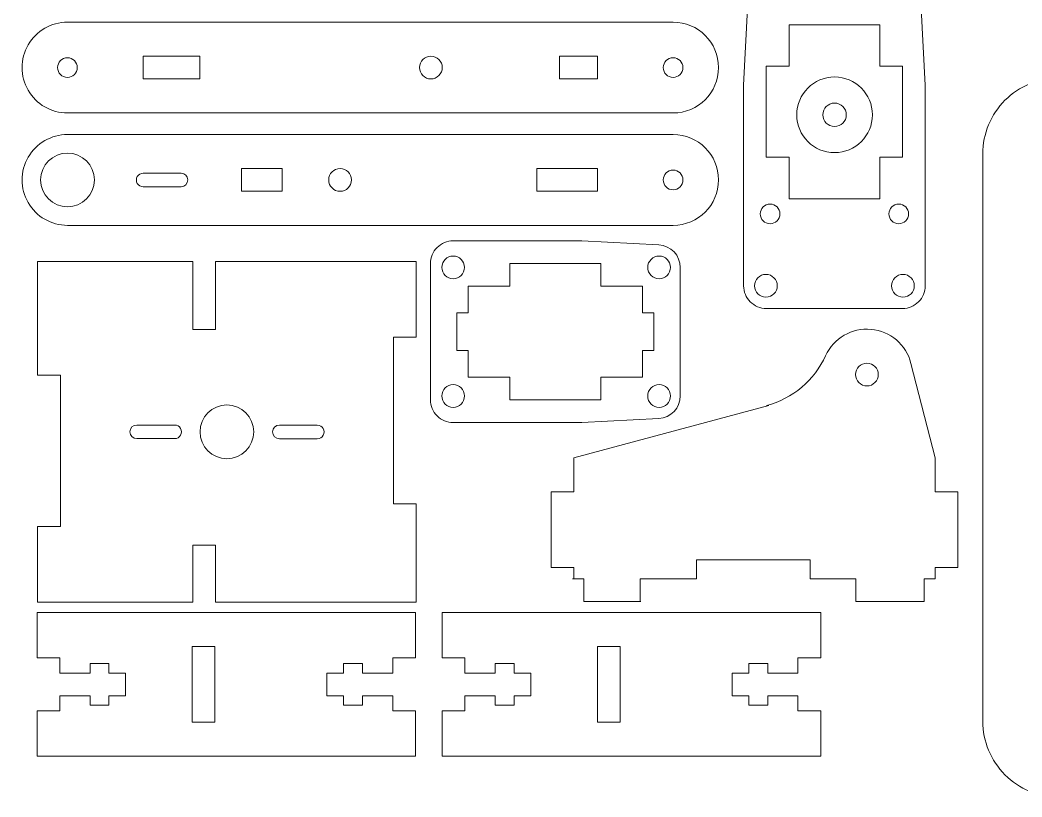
# Model space of a CAD drawing. Header units: millimetres. Extents: x -146 to 135, y -98 to 98.
# Drawn here: x -143.1 to -10.8, y -97.7 to 5 of the extents above; entities that cross this region are included whole.
import ezdxf

# ---------------------------------------------------------------- set-up
doc = ezdxf.new("R2010")
doc.units = ezdxf.units.MM
doc.header["$MEASUREMENT"] = 0
doc.layers.add('Default', color=7, linetype='Continuous')
doc.layers.add('Layer 1', color=7, linetype='Continuous')

msp = doc.modelspace()

# ---------------------------------------------------------------- linework, layer by layer
at = {"layer": 'Default', "color": 250, "lineweight": 9}
for points in [[(-47.5276, -3.629), (-47.5276, -3.629), (-46.9953, 6.5281), (-46.9953, 6.5281)], [(-23.5277, -3.629), (-23.5277, -3.629), (-24.0601, 6.5281), (-24.0601, 6.5281)], [(-41.5276, 4.371), (-41.5276, 4.371), (-29.5277, 4.371), (-29.5277, 4.371)], [(-41.5276, -1.129), (-41.5276, -1.129), (-41.5276, 4.371), (-41.5276, 4.371)], [(-29.5277, 4.371), (-29.5277, 4.371), (-29.5277, -1.129), (-29.5277, -1.129)], [(-44.5276, -1.129), (-44.5276, -1.129), (-44.5276, -13.129), (-44.5276, -13.129)], [(-41.5276, -1.129), (-41.5276, -1.129), (-44.5276, -1.129), (-44.5276, -1.129)], [(-29.5277, -1.129), (-29.5277, -1.129), (-26.5277, -1.129), (-26.5277, -1.129)], [(-26.5277, -1.129), (-26.5277, -1.129), (-26.5277, -13.129), (-26.5277, -13.129)], [(-47.5276, -3.629), (-47.5276, -3.629), (-47.5276, -30.129), (-47.5276, -30.129)], [(-23.5277, -30.129), (-23.5277, -30.129), (-23.5277, -3.629), (-23.5277, -3.629)], [(-136.8368, -10.1449), (-136.8368, -10.1449), (-56.8368, -10.1449), (-56.8368, -10.1449)], [(-44.5276, -13.129), (-44.5276, -13.129), (-41.5276, -13.129), (-41.5276, -13.129)], [(-41.5276, -18.629), (-41.5276, -18.629), (-41.5276, -13.129), (-41.5276, -13.129)], [(-29.5277, -13.129), (-29.5277, -13.129), (-29.5277, -18.629), (-29.5277, -18.629)], [(-26.5277, -13.129), (-26.5277, -13.129), (-29.5277, -13.129), (-29.5277, -13.129)], [(-15.9315, -12.6865), (-15.9315, -12.6865), (-15.9315, -87.6865), (-15.9315, -87.6865)], [(-126.8368, -15.2449), (-126.8368, -15.2449), (-121.8368, -15.2449), (-121.8368, -15.2449)], [(-113.8369, -14.6449), (-113.8369, -14.6449), (-113.8369, -17.6449), (-113.8369, -17.6449)], [(-108.4636, -14.6449), (-108.4636, -14.6449), (-113.8369, -14.6449), (-113.8369, -14.6449)], [(-108.4636, -17.6449), (-108.4636, -17.6449), (-108.4636, -14.6449), (-108.4636, -14.6449)], [(-74.8368, -14.6449), (-74.8368, -14.6449), (-74.8368, -17.6449), (-74.8368, -17.6449)], [(-66.8368, -14.6449), (-66.8368, -14.6449), (-74.8368, -14.6449), (-74.8368, -14.6449)], [(-66.8368, -17.6449), (-66.8368, -17.6449), (-66.8368, -14.6449), (-66.8368, -14.6449)], [(-121.8368, -17.0449), (-121.8368, -17.0449), (-126.8368, -17.0449), (-126.8368, -17.0449)], [(-113.8369, -17.6449), (-113.8369, -17.6449), (-108.4636, -17.6449), (-108.4636, -17.6449)], [(-74.8368, -17.6449), (-74.8368, -17.6449), (-66.8368, -17.6449), (-66.8368, -17.6449)], [(-29.5277, -18.629), (-29.5277, -18.629), (-41.5276, -18.629), (-41.5276, -18.629)], [(-56.8368, -22.1449), (-56.8368, -22.1449), (-136.8368, -22.1449), (-136.8368, -22.1449)], [(-68.8903, -24.1967), (-68.8903, -24.1967), (-85.8903, -24.1967), (-85.8903, -24.1967)], [(-68.8903, -24.1967), (-68.8903, -24.1967), (-58.7331, -24.729), (-58.7331, -24.729)], [(-55.8903, -27.7248), (-55.8903, -26.129), (-57.1396, -24.8125), (-58.7331, -24.729)], [(-120.2814, -26.9295), (-120.2814, -26.9295), (-140.7814, -26.9295), (-140.7814, -26.9295)], [(-120.2814, -35.93), (-120.2814, -35.93), (-120.2814, -26.9295), (-120.2814, -26.9295)], [(-117.2814, -35.93), (-117.2814, -35.93), (-117.2814, -26.9295), (-117.2814, -26.9295)], [(-88.8903, -27.1967), (-88.8903, -27.1967), (-88.8903, -45.1965), (-88.8903, -45.1965)], [(-66.3903, -27.1967), (-66.3903, -27.1967), (-78.3903, -27.1967), (-78.3903, -27.1967)], [(-78.3903, -27.1967), (-78.3903, -27.1967), (-78.3903, -30.1965), (-78.3903, -30.1965)], [(-66.3903, -30.1965), (-66.3903, -30.1965), (-66.3903, -27.1967), (-66.3903, -27.1967)], [(-55.8903, -44.6683), (-55.8903, -44.6683), (-55.8903, -27.7248), (-55.8903, -27.7248)], [(-83.8903, -30.1965), (-83.8903, -30.1965), (-78.3903, -30.1965), (-78.3903, -30.1965)], [(-83.8903, -33.6965), (-83.8903, -33.6965), (-83.8903, -30.1965), (-83.8903, -30.1965)], [(-66.3903, -30.1965), (-66.3903, -30.1965), (-60.8903, -30.1965), (-60.8903, -30.1965)], [(-60.8903, -30.1965), (-60.8903, -30.1965), (-60.8903, -33.6965), (-60.8903, -33.6965)], [(-85.3902, -38.6965), (-85.3902, -38.6965), (-85.3902, -33.6965), (-85.3902, -33.6965)], [(-85.3902, -33.6965), (-85.3902, -33.6965), (-83.8903, -33.6965), (-83.8903, -33.6965)], [(-59.3903, -33.6965), (-59.3903, -33.6965), (-60.8903, -33.6965), (-60.8903, -33.6965)], [(-59.3903, -38.6965), (-59.3903, -38.6965), (-59.3903, -33.6965), (-59.3903, -33.6965)], [(-44.5276, -33.129), (-44.5276, -33.129), (-26.5277, -33.129), (-26.5277, -33.129)], [(-120.2815, -35.93), (-120.2815, -35.93), (-117.2815, -35.93), (-117.2815, -35.93)], [(-83.8903, -38.6965), (-83.8903, -38.6965), (-85.3902, -38.6965), (-85.3902, -38.6965)], [(-83.8903, -42.1965), (-83.8903, -42.1965), (-83.8903, -38.6965), (-83.8903, -38.6965)], [(-60.8903, -38.6965), (-60.8903, -38.6965), (-60.8903, -42.1965), (-60.8903, -42.1965)], [(-60.8903, -38.6965), (-60.8903, -38.6965), (-59.3903, -38.6965), (-59.3903, -38.6965)], [(-44.4967, -45.9678), (-41.0407, -45.0417), (-38.1782, -42.6219), (-36.6899, -39.3682)], [(-22.2336, -52.864), (-22.2336, -52.864), (-25.42, -40.3801), (-25.42, -40.3801)], [(-78.3903, -42.1965), (-78.3903, -42.1965), (-83.8903, -42.1965), (-83.8903, -42.1965)], [(-78.3903, -45.1965), (-78.3903, -45.1965), (-78.3903, -42.1965), (-78.3903, -42.1965)], [(-60.8903, -42.1965), (-60.8903, -42.1965), (-66.3903, -42.1965), (-66.3903, -42.1965)], [(-66.3903, -42.1965), (-66.3903, -42.1965), (-66.3903, -45.1965), (-66.3903, -45.1965)], [(-58.7331, -47.6641), (-57.1396, -47.5806), (-55.8903, -46.2641), (-55.8903, -44.6683)], [(-66.3903, -45.1965), (-66.3903, -45.1965), (-78.3903, -45.1965), (-78.3903, -45.1965)], [(-44.1967, -45.9678), (-44.1967, -45.9678), (-69.9336, -52.864), (-69.9336, -52.864)], [(-127.6814, -48.5296), (-127.6814, -48.5296), (-122.6814, -48.5296), (-122.6814, -48.5296)], [(-108.8441, -48.5429), (-108.8441, -48.5429), (-103.8441, -48.5429), (-103.8441, -48.5429)], [(-85.8903, -48.1965), (-85.8903, -48.1965), (-68.8903, -48.1965), (-68.8903, -48.1965)], [(-68.8903, -48.1965), (-68.8903, -48.1965), (-58.7331, -47.6641), (-58.7331, -47.6641)], [(-122.6814, -50.3296), (-122.6814, -50.3296), (-127.6814, -50.3296), (-127.6814, -50.3296)], [(-103.8441, -50.3429), (-103.8441, -50.3429), (-108.8441, -50.3429), (-108.8441, -50.3429)], [(-69.9336, -52.864), (-69.9336, -52.864), (-69.9336, -57.364), (-69.9336, -57.364)], [(-22.2336, -52.864), (-22.2336, -52.864), (-22.2336, -57.364), (-22.2336, -57.364)], [(-69.9336, -57.364), (-69.9336, -57.364), (-72.9336, -57.364), (-72.9336, -57.364)], [(-72.9336, -67.364), (-72.9336, -67.364), (-72.9336, -57.364), (-72.9336, -57.364)], [(-22.2336, -57.364), (-22.2336, -57.364), (-19.2336, -57.364), (-19.2336, -57.364)], [(-19.2336, -57.364), (-19.2336, -57.364), (-19.2336, -67.364), (-19.2336, -67.364)], [(-120.2816, -64.4294), (-120.2816, -64.4294), (-120.2816, -71.9295), (-120.2816, -71.9295)], [(-117.2816, -64.4294), (-117.2816, -64.4294), (-120.2816, -64.4294), (-120.2816, -64.4294)], [(-117.2816, -64.4294), (-117.2816, -64.4294), (-117.2816, -71.9295), (-117.2816, -71.9295)], [(-69.9336, -67.364), (-69.9336, -67.364), (-72.9336, -67.364), (-72.9336, -67.364)], [(-69.9336, -68.864), (-69.9336, -68.864), (-69.9336, -67.364), (-69.9336, -67.364)], [(-38.7336, -66.3638), (-38.7336, -66.3638), (-53.7336, -66.3638), (-53.7336, -66.3638)], [(-53.7336, -66.3638), (-53.7336, -66.3638), (-53.7336, -68.8638), (-53.7336, -68.8638)], [(-38.7336, -68.8638), (-38.7336, -68.8638), (-38.7336, -66.3638), (-38.7336, -66.3638)], [(-22.2336, -67.364), (-22.2336, -67.364), (-19.2336, -67.364), (-19.2336, -67.364)], [(-22.2336, -68.864), (-22.2336, -68.864), (-22.2336, -67.364), (-22.2336, -67.364)], [(-68.6121, -68.864), (-68.6121, -68.864), (-70.1336, -68.864), (-70.1336, -68.864)], [(-68.6121, -68.864), (-68.6121, -68.864), (-68.6121, -71.864), (-68.6121, -71.864)], [(-58.7336, -68.864), (-58.7336, -68.864), (-61.2121, -68.864), (-61.2121, -68.864)], [(-61.2121, -68.864), (-61.2121, -68.864), (-61.2121, -71.864), (-61.2121, -71.864)], [(-53.7336, -68.8638), (-53.7336, -68.8638), (-58.7336, -68.8638), (-58.7336, -68.8638)], [(-32.6945, -68.8638), (-32.6945, -68.8638), (-38.7336, -68.8638), (-38.7336, -68.8638)], [(-32.6945, -68.8638), (-32.6945, -68.8638), (-32.6945, -71.864), (-32.6945, -71.864)], [(-22.2336, -68.864), (-22.2336, -68.864), (-23.6942, -68.864), (-23.6942, -68.864)], [(-23.6942, -68.864), (-23.6942, -68.864), (-23.6942, -71.864), (-23.6942, -71.864)], [(-140.7814, -71.9295), (-140.7814, -71.9295), (-120.2816, -71.9295), (-120.2816, -71.9295)], [(-68.6121, -71.864), (-68.6121, -71.864), (-61.1121, -71.864), (-61.1121, -71.864)], [(-32.6945, -71.864), (-32.6945, -71.864), (-23.6942, -71.864), (-23.6942, -71.864)], [(-90.8625, -73.3077), (-90.8625, -73.3077), (-140.8625, -73.3077), (-140.8625, -73.3077)], [(-140.8625, -73.3077), (-140.8625, -73.3077), (-140.8625, -79.3077), (-140.8625, -79.3077)], [(-90.8625, -79.3077), (-90.8625, -79.3077), (-90.8625, -73.3077), (-90.8625, -73.3077)], [(-37.3489, -73.3077), (-37.3489, -73.3077), (-87.3489, -73.3077), (-87.3489, -73.3077)], [(-87.3489, -73.3077), (-87.3489, -73.3077), (-87.3489, -79.3077), (-87.3489, -79.3077)], [(-37.3489, -79.3077), (-37.3489, -79.3077), (-37.3489, -73.3077), (-37.3489, -73.3077)], [(-120.3625, -87.8076), (-120.3625, -87.8076), (-120.3625, -77.8077), (-120.3625, -77.8077)], [(-120.3625, -77.8077), (-120.3625, -77.8077), (-117.3625, -77.8077), (-117.3625, -77.8077)], [(-117.3625, -77.8077), (-117.3625, -77.8077), (-117.3625, -87.8076), (-117.3625, -87.8076)], [(-66.8489, -87.8077), (-66.8489, -87.8077), (-66.8489, -77.8077), (-66.8489, -77.8077)], [(-66.8489, -77.8077), (-66.8489, -77.8077), (-63.8489, -77.8077), (-63.8489, -77.8077)], [(-63.8489, -77.8077), (-63.8489, -77.8077), (-63.8489, -87.8077), (-63.8489, -87.8077)], [(-140.8625, -79.3077), (-140.8625, -79.3077), (-137.8625, -79.3077), (-137.8625, -79.3077)], [(-137.8625, -79.3077), (-137.8625, -79.3077), (-137.8625, -81.3077), (-137.8625, -81.3077)], [(-93.8625, -79.3077), (-93.8625, -79.3077), (-93.8625, -81.3077), (-93.8625, -81.3077)], [(-90.8625, -79.3077), (-90.8625, -79.3077), (-93.8625, -79.3077), (-93.8625, -79.3077)], [(-87.3489, -79.3077), (-87.3489, -79.3077), (-84.3489, -79.3077), (-84.3489, -79.3077)], [(-84.3489, -79.3077), (-84.3489, -79.3077), (-84.3489, -81.3077), (-84.3489, -81.3077)], [(-40.3489, -79.3077), (-40.3489, -79.3077), (-40.3489, -81.3077), (-40.3489, -81.3077)], [(-37.3489, -79.3077), (-37.3489, -79.3077), (-40.3489, -79.3077), (-40.3489, -79.3077)], [(-133.8625, -80.0577), (-133.8625, -80.0577), (-131.3625, -80.0577), (-131.3625, -80.0577)], [(-133.8625, -81.3077), (-133.8625, -81.3077), (-133.8625, -80.0577), (-133.8625, -80.0577)], [(-131.3625, -80.0577), (-131.3625, -80.0577), (-131.3625, -81.3077), (-131.3625, -81.3077)], [(-100.3625, -80.0577), (-100.3625, -80.0577), (-100.3625, -81.3077), (-100.3625, -81.3077)], [(-97.8625, -80.0577), (-97.8625, -80.0577), (-100.3625, -80.0577), (-100.3625, -80.0577)], [(-97.8625, -81.3077), (-97.8625, -81.3077), (-97.8625, -80.0577), (-97.8625, -80.0577)], [(-80.3489, -80.0577), (-80.3489, -80.0577), (-77.8489, -80.0577), (-77.8489, -80.0577)], [(-80.3489, -81.3077), (-80.3489, -81.3077), (-80.3489, -80.0577), (-80.3489, -80.0577)], [(-77.8489, -80.0577), (-77.8489, -80.0577), (-77.8489, -81.3077), (-77.8489, -81.3077)], [(-46.8489, -80.0577), (-46.8489, -80.0577), (-46.8489, -81.3077), (-46.8489, -81.3077)], [(-44.3489, -80.0577), (-44.3489, -80.0577), (-46.8489, -80.0577), (-46.8489, -80.0577)], [(-44.3489, -81.3077), (-44.3489, -81.3077), (-44.3489, -80.0577), (-44.3489, -80.0577)], [(-137.8625, -81.3077), (-137.8625, -81.3077), (-133.8625, -81.3077), (-133.8625, -81.3077)], [(-131.3625, -81.3077), (-131.3625, -81.3077), (-129.1625, -81.3077), (-129.1625, -81.3077)], [(-129.1625, -81.3077), (-129.1625, -81.3077), (-129.1625, -84.3077), (-129.1625, -84.3077)], [(-102.5625, -81.3077), (-102.5625, -81.3077), (-102.5625, -84.3077), (-102.5625, -84.3077)], [(-100.3625, -81.3077), (-100.3625, -81.3077), (-102.5625, -81.3077), (-102.5625, -81.3077)], [(-93.8625, -81.3077), (-93.8625, -81.3077), (-97.8625, -81.3077), (-97.8625, -81.3077)], [(-84.3489, -81.3077), (-84.3489, -81.3077), (-80.3489, -81.3077), (-80.3489, -81.3077)], [(-77.8489, -81.3077), (-77.8489, -81.3077), (-75.6489, -81.3077), (-75.6489, -81.3077)], [(-75.6489, -81.3077), (-75.6489, -81.3077), (-75.6489, -84.3077), (-75.6489, -84.3077)], [(-49.0489, -81.3077), (-49.0489, -81.3077), (-49.0489, -84.3077), (-49.0489, -84.3077)], [(-46.8489, -81.3077), (-46.8489, -81.3077), (-49.0489, -81.3077), (-49.0489, -81.3077)], [(-40.3489, -81.3077), (-40.3489, -81.3077), (-44.3489, -81.3077), (-44.3489, -81.3077)], [(-137.8625, -84.3077), (-137.8625, -84.3077), (-137.8625, -86.3077), (-137.8625, -86.3077)], [(-133.8625, -84.3077), (-133.8625, -84.3077), (-137.8625, -84.3077), (-137.8625, -84.3077)], [(-133.8625, -85.5577), (-133.8625, -85.5577), (-133.8625, -84.3077), (-133.8625, -84.3077)], [(-129.1625, -84.3077), (-129.1625, -84.3077), (-131.3625, -84.3077), (-131.3625, -84.3077)], [(-131.3625, -84.3077), (-131.3625, -84.3077), (-131.3625, -85.5577), (-131.3625, -85.5577)], [(-102.5625, -84.3077), (-102.5625, -84.3077), (-100.3625, -84.3077), (-100.3625, -84.3077)], [(-100.3625, -84.3077), (-100.3625, -84.3077), (-100.3625, -85.5577), (-100.3625, -85.5577)], [(-97.8625, -85.5577), (-97.8625, -85.5577), (-97.8625, -84.3077), (-97.8625, -84.3077)], [(-97.8625, -84.3077), (-97.8625, -84.3077), (-93.8625, -84.3077), (-93.8625, -84.3077)], [(-93.8625, -84.3077), (-93.8625, -84.3077), (-93.8625, -86.3077), (-93.8625, -86.3077)], [(-84.3489, -84.3077), (-84.3489, -84.3077), (-84.3489, -86.3077), (-84.3489, -86.3077)], [(-80.3489, -84.3077), (-80.3489, -84.3077), (-84.3489, -84.3077), (-84.3489, -84.3077)], [(-80.3489, -85.5577), (-80.3489, -85.5577), (-80.3489, -84.3077), (-80.3489, -84.3077)], [(-75.6489, -84.3077), (-75.6489, -84.3077), (-77.8489, -84.3077), (-77.8489, -84.3077)], [(-77.8489, -84.3077), (-77.8489, -84.3077), (-77.8489, -85.5577), (-77.8489, -85.5577)], [(-49.0489, -84.3077), (-49.0489, -84.3077), (-46.8489, -84.3077), (-46.8489, -84.3077)], [(-46.8489, -84.3077), (-46.8489, -84.3077), (-46.8489, -85.5577), (-46.8489, -85.5577)], [(-44.3489, -85.5577), (-44.3489, -85.5577), (-44.3489, -84.3077), (-44.3489, -84.3077)], [(-44.3489, -84.3077), (-44.3489, -84.3077), (-40.3489, -84.3077), (-40.3489, -84.3077)], [(-40.3489, -84.3077), (-40.3489, -84.3077), (-40.3489, -86.3077), (-40.3489, -86.3077)], [(-131.3625, -85.5577), (-131.3625, -85.5577), (-133.8625, -85.5577), (-133.8625, -85.5577)], [(-100.3625, -85.5577), (-100.3625, -85.5577), (-97.8625, -85.5577), (-97.8625, -85.5577)], [(-77.8489, -85.5577), (-77.8489, -85.5577), (-80.3489, -85.5577), (-80.3489, -85.5577)], [(-46.8489, -85.5577), (-46.8489, -85.5577), (-44.3489, -85.5577), (-44.3489, -85.5577)], [(-140.8625, -86.3077), (-140.8625, -86.3077), (-140.8625, -92.3077), (-140.8625, -92.3077)], [(-137.8625, -86.3077), (-137.8625, -86.3077), (-140.8625, -86.3077), (-140.8625, -86.3077)], [(-93.8625, -86.3077), (-93.8625, -86.3077), (-90.8625, -86.3077), (-90.8625, -86.3077)], [(-90.8625, -92.3077), (-90.8625, -92.3077), (-90.8625, -86.3077), (-90.8625, -86.3077)], [(-87.3489, -86.3077), (-87.3489, -86.3077), (-87.3489, -92.3077), (-87.3489, -92.3077)], [(-84.3489, -86.3077), (-84.3489, -86.3077), (-87.3489, -86.3077), (-87.3489, -86.3077)], [(-40.3489, -86.3077), (-40.3489, -86.3077), (-37.3489, -86.3077), (-37.3489, -86.3077)], [(-37.3489, -92.3077), (-37.3489, -92.3077), (-37.3489, -86.3077), (-37.3489, -86.3077)], [(-117.3625, -87.8076), (-117.3625, -87.8076), (-120.3625, -87.8076), (-120.3625, -87.8076)], [(-63.8489, -87.8077), (-63.8489, -87.8077), (-66.8489, -87.8077), (-66.8489, -87.8077)], [(-140.8625, -92.3077), (-140.8625, -92.3077), (-90.8625, -92.3077), (-90.8625, -92.3077)], [(-87.3489, -92.3077), (-87.3489, -92.3077), (-37.3489, -92.3077), (-37.3489, -92.3077)]]:
    msp.add_open_spline(points, degree=3, dxfattribs=at)
for points, knots in [([(-5.9315, -2.6865), (-8.5837, -2.6865), (-11.1273, -3.74), (-13.0026, -5.6154), (-13.0026, -5.6154), (-14.878, -7.4907), (-15.9315, -10.0343), (-15.9315, -12.6865)], [0, 0, 0, 0, 0.33333333, 0.33333333, 0.33333333, 0.33333333, 1, 1, 1, 1]), ([(-136.8368, -10.1449), (-138.9803, -10.1449), (-140.9611, -11.2884), (-142.0329, -13.1449), (-142.0329, -13.1449), (-143.1047, -15.0013), (-143.1047, -17.2884), (-142.0329, -19.1449), (-142.0329, -19.1449), (-140.9611, -21.0013), (-138.9803, -22.1449), (-136.8368, -22.1449)], [0, 0, 0, 0, 0.25, 0.25, 0.25, 0.25, 0.5, 0.5, 0.5, 0.5, 1, 1, 1, 1]), ([(-56.8368, -22.1449), (-53.523, -22.1449), (-50.8368, -19.4586), (-50.8368, -16.1449), (-50.8368, -16.1449), (-50.8367, -12.8312), (-53.523, -10.1449), (-56.8367, -10.1449)], [0, 0, 0, 0, 0.33333333, 0.33333333, 0.33333333, 0.33333333, 1, 1, 1, 1]), ([(-133.2868, -16.1449), (-133.2868, -14.1843), (-134.8762, -12.5949), (-136.8367, -12.5949), (-136.8367, -12.5949), (-138.7973, -12.5948), (-140.3867, -14.1843), (-140.3867, -16.1448), (-140.3867, -16.1448), (-140.3868, -18.1054), (-138.7973, -19.6948), (-136.8368, -19.6948), (-136.8368, -19.6948), (-134.8762, -19.6948), (-133.2868, -18.1054), (-133.2868, -16.1449)], [0, 0, 0, 0, 0.2, 0.2, 0.2, 0.2, 0.4, 0.4, 0.4, 0.4, 0.6, 0.6, 0.6, 0.6, 1, 1, 1, 1]), ([(-126.8368, -15.2449), (-127.1583, -15.2449), (-127.4554, -15.4164), (-127.6162, -15.6949), (-127.6162, -15.6949), (-127.7769, -15.9733), (-127.7769, -16.3164), (-127.6162, -16.5949), (-127.6162, -16.5949), (-127.4554, -16.8733), (-127.1583, -17.0449), (-126.8368, -17.0449)], [0, 0, 0, 0, 0.25, 0.25, 0.25, 0.25, 0.5, 0.5, 0.5, 0.5, 1, 1, 1, 1]), ([(-121.8368, -17.0449), (-121.3397, -17.0449), (-120.9368, -16.6419), (-120.9368, -16.1449), (-120.9368, -16.1449), (-120.9367, -15.6478), (-121.3397, -15.2449), (-121.8367, -15.2449)], [0, 0, 0, 0, 0.33333333, 0.33333333, 0.33333333, 0.33333333, 1, 1, 1, 1]), ([(-99.3336, -16.1449), (-99.3336, -15.3164), (-100.0052, -14.6449), (-100.8336, -14.6449), (-100.8336, -14.6449), (-101.6621, -14.6448), (-102.3336, -15.3164), (-102.3336, -16.1448), (-102.3336, -16.1448), (-102.3337, -16.9733), (-101.6621, -17.6448), (-100.8337, -17.6449), (-100.8337, -17.6449), (-100.0052, -17.6449), (-99.3336, -16.9733), (-99.3336, -16.1449)], [0, 0, 0, 0, 0.2, 0.2, 0.2, 0.2, 0.4, 0.4, 0.4, 0.4, 0.6, 0.6, 0.6, 0.6, 1, 1, 1, 1]), ([(-55.5368, -16.1449), (-55.5368, -15.4269), (-56.1188, -14.8449), (-56.8367, -14.8449), (-56.8367, -14.8449), (-57.5547, -14.8448), (-58.1367, -15.4269), (-58.1367, -16.1448), (-58.1367, -16.1448), (-58.1368, -16.8628), (-57.5547, -17.4448), (-56.8368, -17.4449), (-56.8368, -17.4449), (-56.1188, -17.4449), (-55.5368, -16.8628), (-55.5368, -16.1449)], [0, 0, 0, 0, 0.2, 0.2, 0.2, 0.2, 0.4, 0.4, 0.4, 0.4, 0.6, 0.6, 0.6, 0.6, 1, 1, 1, 1]), ([(-44.0276, -19.33), (-44.745, -19.33), (-45.3266, -19.9116), (-45.3266, -20.6289), (-45.3266, -20.6289), (-45.3266, -21.3463), (-44.745, -21.9279), (-44.0277, -21.9279), (-44.0277, -21.9279), (-43.3103, -21.9279), (-42.7287, -21.3463), (-42.7287, -20.629), (-42.7287, -20.629), (-42.7287, -19.9116), (-43.3103, -19.33), (-44.0276, -19.33)], [0, 0, 0, 0, 0.2, 0.2, 0.2, 0.2, 0.4, 0.4, 0.4, 0.4, 0.6, 0.6, 0.6, 0.6, 1, 1, 1, 1]), ([(-27.0277, -19.33), (-27.7451, -19.33), (-28.3267, -19.9116), (-28.3267, -20.6289), (-28.3267, -20.6289), (-28.3267, -21.3463), (-27.7451, -21.9279), (-27.0278, -21.9279), (-27.0278, -21.9279), (-26.3104, -21.9279), (-25.7288, -21.3463), (-25.7288, -20.629), (-25.7288, -20.629), (-25.7288, -19.9116), (-26.3104, -19.33), (-27.0277, -19.33)], [0, 0, 0, 0, 0.2, 0.2, 0.2, 0.2, 0.4, 0.4, 0.4, 0.4, 0.6, 0.6, 0.6, 0.6, 1, 1, 1, 1]), ([(-85.8903, -24.1967), (-86.6859, -24.1967), (-87.4489, -24.5127), (-88.0115, -25.0753), (-88.0115, -25.0753), (-88.5741, -25.6379), (-88.8903, -26.401), (-88.8903, -27.1967)], [0, 0, 0, 0, 0.33333333, 0.33333333, 0.33333333, 0.33333333, 1, 1, 1, 1]), ([(-84.3903, -27.6967), (-84.3903, -26.8683), (-85.0619, -26.1966), (-85.8902, -26.1966), (-85.8902, -26.1966), (-86.7186, -26.1966), (-87.3903, -26.8683), (-87.3903, -27.6966), (-87.3903, -27.6966), (-87.3903, -28.525), (-86.7186, -29.1965), (-85.8903, -29.1965), (-85.8903, -29.1965), (-85.0619, -29.1965), (-84.3903, -28.525), (-84.3903, -27.6967)], [0, 0, 0, 0, 0.2, 0.2, 0.2, 0.2, 0.4, 0.4, 0.4, 0.4, 0.6, 0.6, 0.6, 0.6, 1, 1, 1, 1]), ([(-57.1902, -27.6967), (-57.1902, -26.8683), (-57.8619, -26.1966), (-58.6902, -26.1966), (-58.6902, -26.1966), (-59.5186, -26.1966), (-60.1903, -26.8683), (-60.1903, -27.6966), (-60.1903, -27.6966), (-60.1903, -28.525), (-59.5186, -29.1965), (-58.6903, -29.1965), (-58.6903, -29.1965), (-57.8619, -29.1965), (-57.1902, -28.525), (-57.1902, -27.6967)], [0, 0, 0, 0, 0.2, 0.2, 0.2, 0.2, 0.4, 0.4, 0.4, 0.4, 0.6, 0.6, 0.6, 0.6, 1, 1, 1, 1]), ([(-44.5776, -28.629), (-45.406, -28.629), (-46.0776, -29.3005), (-46.0776, -30.1289), (-46.0776, -30.1289), (-46.0777, -30.9573), (-45.406, -31.6289), (-44.5777, -31.6289), (-44.5777, -31.6289), (-43.7492, -31.629), (-43.0777, -30.9573), (-43.0776, -30.129), (-43.0776, -30.129), (-43.0776, -29.3005), (-43.7492, -28.629), (-44.5776, -28.629)], [0, 0, 0, 0, 0.2, 0.2, 0.2, 0.2, 0.4, 0.4, 0.4, 0.4, 0.6, 0.6, 0.6, 0.6, 1, 1, 1, 1]), ([(-26.4777, -28.629), (-27.3061, -28.629), (-27.9777, -29.3005), (-27.9777, -30.1289), (-27.9777, -30.1289), (-27.9778, -30.9573), (-27.3061, -31.6289), (-26.4778, -31.6289), (-26.4778, -31.6289), (-25.6493, -31.629), (-24.9778, -30.9573), (-24.9777, -30.129), (-24.9777, -30.129), (-24.9777, -29.3005), (-25.6493, -28.629), (-26.4777, -28.629)], [0, 0, 0, 0, 0.2, 0.2, 0.2, 0.2, 0.4, 0.4, 0.4, 0.4, 0.6, 0.6, 0.6, 0.6, 1, 1, 1, 1]), ([(-47.5276, -30.129), (-47.5276, -30.9246), (-47.2116, -31.6876), (-46.649, -32.2502), (-46.649, -32.2502), (-46.0864, -32.8128), (-45.3233, -33.129), (-44.5276, -33.129)], [0, 0, 0, 0, 0.33333333, 0.33333333, 0.33333333, 0.33333333, 1, 1, 1, 1]), ([(-26.5277, -33.129), (-25.7321, -33.129), (-24.969, -32.8128), (-24.4064, -32.2502), (-24.4064, -32.2502), (-23.8438, -31.6876), (-23.5277, -30.9246), (-23.5277, -30.129)], [0, 0, 0, 0, 0.33333333, 0.33333333, 0.33333333, 0.33333333, 1, 1, 1, 1]), ([(-25.42, -40.3801), (-26.0491, -37.9155), (-28.1637, -36.1155), (-30.6971, -35.888), (-30.6971, -35.888), (-33.2304, -35.6605), (-35.6319, -37.0551), (-36.6899, -39.3682)], [0, 0, 0, 0, 0.33333333, 0.33333333, 0.33333333, 0.33333333, 1, 1, 1, 1]), ([(-29.7336, -41.864), (-29.7336, -41.0355), (-30.4052, -40.364), (-31.2336, -40.364), (-31.2336, -40.364), (-32.0621, -40.3639), (-32.7336, -41.0355), (-32.7336, -41.8639), (-32.7336, -41.8639), (-32.7337, -42.6924), (-32.0621, -43.3639), (-31.2337, -43.364), (-31.2337, -43.364), (-30.4052, -43.364), (-29.7337, -42.6924), (-29.7337, -41.864)], [0, 0, 0, 0, 0.2, 0.2, 0.2, 0.2, 0.4, 0.4, 0.4, 0.4, 0.6, 0.6, 0.6, 0.6, 1, 1, 1, 1]), ([(-84.3903, -44.6965), (-84.3903, -43.868), (-85.0618, -43.1965), (-85.8902, -43.1965), (-85.8902, -43.1965), (-86.7187, -43.1964), (-87.3902, -43.868), (-87.3902, -44.6964), (-87.3902, -44.6964), (-87.3903, -45.5249), (-86.7187, -46.1964), (-85.8903, -46.1965), (-85.8903, -46.1965), (-85.0618, -46.1965), (-84.3903, -45.5249), (-84.3903, -44.6965)], [0, 0, 0, 0, 0.2, 0.2, 0.2, 0.2, 0.4, 0.4, 0.4, 0.4, 0.6, 0.6, 0.6, 0.6, 1, 1, 1, 1]), ([(-57.1902, -44.6965), (-57.1902, -43.868), (-57.8618, -43.1965), (-58.6902, -43.1965), (-58.6902, -43.1965), (-59.5187, -43.1964), (-60.1902, -43.868), (-60.1902, -44.6964), (-60.1902, -44.6964), (-60.1903, -45.5249), (-59.5187, -46.1964), (-58.6903, -46.1965), (-58.6903, -46.1965), (-57.8618, -46.1965), (-57.1902, -45.5249), (-57.1902, -44.6965)], [0, 0, 0, 0, 0.2, 0.2, 0.2, 0.2, 0.4, 0.4, 0.4, 0.4, 0.6, 0.6, 0.6, 0.6, 1, 1, 1, 1]), ([(-88.8903, -45.1965), (-88.8903, -45.9921), (-88.5741, -46.7552), (-88.0115, -47.3178), (-88.0115, -47.3178), (-87.4489, -47.8804), (-86.6859, -48.1965), (-85.8903, -48.1965)], [0, 0, 0, 0, 0.33333333, 0.33333333, 0.33333333, 0.33333333, 1, 1, 1, 1]), ([(-127.6814, -48.5296), (-128.1785, -48.5296), (-128.5814, -48.9326), (-128.5814, -49.4296), (-128.5814, -49.4296), (-128.5815, -49.9267), (-128.1785, -50.3296), (-127.6815, -50.3296)], [0, 0, 0, 0, 0.33333333, 0.33333333, 0.33333333, 0.33333333, 1, 1, 1, 1]), ([(-122.6814, -50.3296), (-122.3599, -50.3296), (-122.0628, -50.1581), (-121.902, -49.8796), (-121.902, -49.8796), (-121.7413, -49.6012), (-121.7413, -49.2581), (-121.902, -48.9796), (-121.902, -48.9796), (-122.0628, -48.7012), (-122.3599, -48.5296), (-122.6814, -48.5296)], [0, 0, 0, 0, 0.25, 0.25, 0.25, 0.25, 0.5, 0.5, 0.5, 0.5, 1, 1, 1, 1]), ([(-108.8441, -48.5429), (-109.3412, -48.5429), (-109.7441, -48.9459), (-109.7441, -49.4429), (-109.7441, -49.4429), (-109.7442, -49.94), (-109.3412, -50.3429), (-108.8442, -50.3429)], [0, 0, 0, 0, 0.33333333, 0.33333333, 0.33333333, 0.33333333, 1, 1, 1, 1]), ([(-103.8441, -50.3429), (-103.5226, -50.3429), (-103.2255, -50.1714), (-103.0647, -49.8929), (-103.0647, -49.8929), (-102.904, -49.6145), (-102.904, -49.2714), (-103.0647, -48.9929), (-103.0647, -48.9929), (-103.2255, -48.7145), (-103.5226, -48.5429), (-103.8441, -48.5429)], [0, 0, 0, 0, 0.25, 0.25, 0.25, 0.25, 0.5, 0.5, 0.5, 0.5, 1, 1, 1, 1]), ([(-15.9315, -87.6865), (-15.9315, -90.3386), (-14.878, -92.8822), (-13.0026, -94.7575), (-13.0026, -94.7575), (-11.1273, -96.6328), (-8.5837, -97.6865), (-5.9316, -97.6865)], [0, 0, 0, 0, 0.33333333, 0.33333333, 0.33333333, 0.33333333, 1, 1, 1, 1])]:
    msp.add_open_spline(points, degree=3, knots=knots, dxfattribs=at)
at = {"layer": 'Layer 1', "color": 250, "lineweight": 9}
for points, knots in [([(-136.8368, 4.7071), (-138.9803, 4.7071), (-140.9611, 3.5636), (-142.0329, 1.7071), (-142.0329, 1.7071), (-143.1047, -0.1492), (-143.1047, -2.4363), (-142.0329, -4.2928), (-142.0329, -4.2928), (-140.9611, -6.1492), (-138.9803, -7.2928), (-136.8368, -7.2928)], [0, 0, 0, 0, 0.25, 0.25, 0.25, 0.25, 0.5, 0.5, 0.5, 0.5, 1, 1, 1, 1]), ([(-56.8368, -7.2928), (-53.523, -7.2928), (-50.8368, -4.6065), (-50.8368, -1.2928), (-50.8368, -1.2928), (-50.8367, 2.0208), (-53.523, 4.7071), (-56.8367, 4.7071)], [0, 0, 0, 0, 0.33333333, 0.33333333, 0.33333333, 0.33333333, 1, 1, 1, 1]), ([(-135.5368, -1.2928), (-135.5368, -0.5748), (-136.1188, 0.0072), (-136.8367, 0.0072), (-136.8367, 0.0072), (-137.5547, 0.0073), (-138.1367, -0.5748), (-138.1367, -1.2927), (-138.1367, -1.2927), (-138.1368, -2.0107), (-137.5547, -2.5927), (-136.8368, -2.5928), (-136.8368, -2.5928), (-136.1188, -2.5928), (-135.5368, -2.0107), (-135.5368, -1.2928)], [0, 0, 0, 0, 0.2, 0.2, 0.2, 0.2, 0.4, 0.4, 0.4, 0.4, 0.6, 0.6, 0.6, 0.6, 1, 1, 1, 1]), ([(-87.3367, -1.2928), (-87.3367, -0.4643), (-88.0082, 0.2072), (-88.8366, 0.2072), (-88.8366, 0.2072), (-89.6651, 0.2073), (-90.3366, -0.4643), (-90.3366, -1.2927), (-90.3366, -1.2927), (-90.3367, -2.1212), (-89.6651, -2.7927), (-88.8367, -2.7928), (-88.8367, -2.7928), (-88.0082, -2.7928), (-87.3367, -2.1212), (-87.3367, -1.2928)], [0, 0, 0, 0, 0.2, 0.2, 0.2, 0.2, 0.4, 0.4, 0.4, 0.4, 0.6, 0.6, 0.6, 0.6, 1, 1, 1, 1]), ([(-55.5368, -1.2928), (-55.5368, -0.5748), (-56.1188, 0.0072), (-56.8367, 0.0072), (-56.8367, 0.0072), (-57.5547, 0.0073), (-58.1367, -0.5748), (-58.1367, -1.2927), (-58.1367, -1.2927), (-58.1368, -2.0107), (-57.5547, -2.5927), (-56.8368, -2.5928), (-56.8368, -2.5928), (-56.1188, -2.5928), (-55.5368, -2.0107), (-55.5368, -1.2928)], [0, 0, 0, 0, 0.2, 0.2, 0.2, 0.2, 0.4, 0.4, 0.4, 0.4, 0.6, 0.6, 0.6, 0.6, 1, 1, 1, 1]), ([(-35.5136, -2.5378), (-38.275, -2.5378), (-40.5134, -4.7764), (-40.5135, -7.5378), (-40.5135, -7.5378), (-40.5135, -10.2992), (-38.275, -12.5378), (-35.5136, -12.5378), (-35.5136, -12.5378), (-32.7521, -12.5378), (-30.5136, -10.2992), (-30.5136, -7.5378), (-30.5136, -7.5378), (-30.5135, -4.7764), (-32.7521, -2.5378), (-35.5135, -2.5378)], [0, 0, 0, 0, 0.2, 0.2, 0.2, 0.2, 0.4, 0.4, 0.4, 0.4, 0.6, 0.6, 0.6, 0.6, 1, 1, 1, 1]), ([(-35.5136, -5.9878), (-36.3696, -5.9878), (-37.0636, -6.6819), (-37.0636, -7.5378), (-37.0636, -7.5378), (-37.0636, -8.3938), (-36.3696, -9.0878), (-35.5136, -9.0878), (-35.5136, -9.0878), (-34.6575, -9.0878), (-33.9636, -8.3938), (-33.9636, -7.5378), (-33.9636, -7.5378), (-33.9635, -6.6819), (-34.6575, -5.9878), (-35.5135, -5.9878)], [0, 0, 0, 0, 0.2, 0.2, 0.2, 0.2, 0.4, 0.4, 0.4, 0.4, 0.6, 0.6, 0.6, 0.6, 1, 1, 1, 1]), ([(-119.3314, -49.4295), (-119.3314, -51.3901), (-117.742, -52.9795), (-115.7815, -52.9795), (-115.7815, -52.9795), (-113.8209, -52.9796), (-112.2315, -51.3901), (-112.2315, -49.4296), (-112.2315, -49.4296), (-112.2314, -47.469), (-113.8209, -45.8796), (-115.7814, -45.8796), (-115.7814, -45.8796), (-117.742, -45.8796), (-119.3314, -47.469), (-119.3314, -49.4295)], [0, 0, 0, 0, 0.2, 0.2, 0.2, 0.2, 0.4, 0.4, 0.4, 0.4, 0.6, 0.6, 0.6, 0.6, 1, 1, 1, 1])]:
    msp.add_open_spline(points, degree=3, knots=knots, dxfattribs=at)
for points in [[(-136.8368, 4.7071), (-136.8368, 4.7071), (-56.8368, 4.7071), (-56.8368, 4.7071)], [(-126.8368, 0.2072), (-126.8368, 0.2072), (-126.8368, -2.7928), (-126.8368, -2.7928)], [(-119.3368, 0.2072), (-119.3368, 0.2072), (-126.8368, 0.2072), (-126.8368, 0.2072)], [(-119.3368, -2.7928), (-119.3368, -2.7928), (-119.3368, 0.2072), (-119.3368, 0.2072)], [(-71.8368, 0.2072), (-71.8368, 0.2072), (-71.8368, -2.7928), (-71.8368, -2.7928)], [(-66.8368, 0.2072), (-66.8368, 0.2072), (-71.8368, 0.2072), (-71.8368, 0.2072)], [(-66.8368, -2.7928), (-66.8368, -2.7928), (-66.8368, 0.2072), (-66.8368, 0.2072)], [(-126.8368, -2.7928), (-126.8368, -2.7928), (-119.3368, -2.7928), (-119.3368, -2.7928)], [(-71.8368, -2.7928), (-71.8368, -2.7928), (-66.8368, -2.7928), (-66.8368, -2.7928)], [(-56.8368, -7.2928), (-56.8368, -7.2928), (-136.8368, -7.2928), (-136.8368, -7.2928)], [(-140.7814, -26.9295), (-140.7814, -26.9295), (-140.7814, -41.9295), (-140.7814, -41.9295)], [(-90.7814, -26.9295), (-90.7814, -26.9295), (-117.2814, -26.9295), (-117.2814, -26.9295)], [(-90.7814, -36.9295), (-90.7814, -36.9295), (-90.7814, -26.9295), (-90.7814, -26.9295)], [(-93.7814, -36.9295), (-93.7814, -36.9295), (-90.7814, -36.9295), (-90.7814, -36.9295)], [(-93.7814, -58.9295), (-93.7814, -58.9295), (-93.7814, -36.9295), (-93.7814, -36.9295)], [(-137.7814, -41.9295), (-137.7814, -41.9295), (-140.7814, -41.9295), (-140.7814, -41.9295)], [(-137.7814, -61.9295), (-137.7814, -61.9295), (-137.7814, -41.9295), (-137.7814, -41.9295)], [(-90.7814, -58.9295), (-90.7814, -58.9295), (-93.7814, -58.9295), (-93.7814, -58.9295)], [(-90.7814, -71.9295), (-90.7814, -71.9295), (-90.7814, -58.9295), (-90.7814, -58.9295)], [(-140.7814, -61.9295), (-140.7814, -61.9295), (-140.7814, -71.9295), (-140.7814, -71.9295)], [(-140.7814, -61.9295), (-140.7814, -61.9295), (-137.7814, -61.9295), (-137.7814, -61.9295)], [(-117.2816, -71.9295), (-117.2816, -71.9295), (-90.7814, -71.9295), (-90.7814, -71.9295)]]:
    msp.add_open_spline(points, degree=3, dxfattribs=at)

doc.saveas('drawing.dxf')
